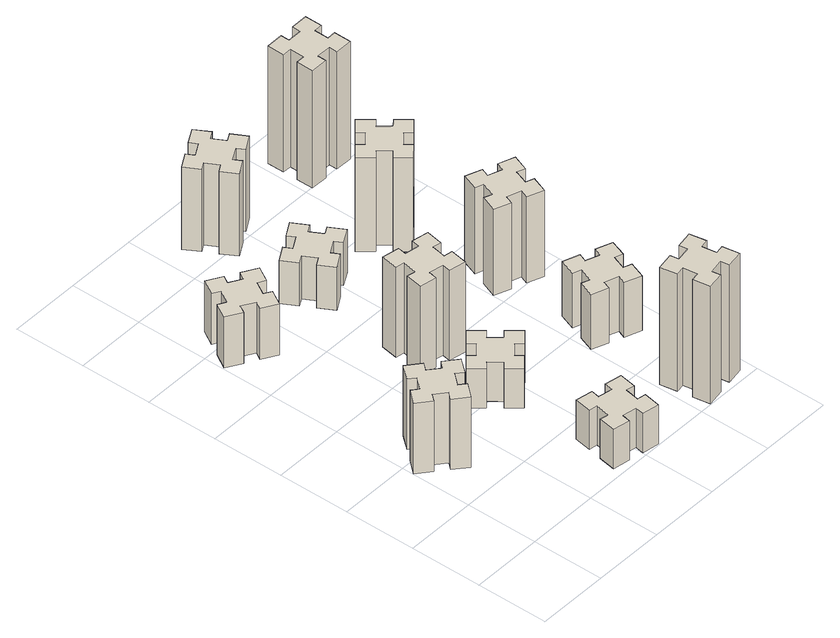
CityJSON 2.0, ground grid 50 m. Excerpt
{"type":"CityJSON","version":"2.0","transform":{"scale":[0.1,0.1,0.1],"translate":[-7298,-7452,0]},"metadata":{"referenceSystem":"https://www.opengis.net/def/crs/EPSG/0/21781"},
"CityObjects":{
"building1":{"type":"Building","attributes":{"class":"1000","function":"1000","usage":"1000","yearOfConstruction":2016,"roofType":"1000","measuredHeight":54,"storeysAboveGround":30,"storeysBelowGround":0},"geometry":[{"type":"Solid","lod":"1","boundaries":[[[[0,1,2,3,4,5,6,7,8,9,10,11,12,13,14,15,16,17,18,19]],[[17,16,20,21]],[[16,15,22,20]],[[15,14,23,22]],[[14,13,24,23]],[[13,12,25,24]],[[12,11,26,25]],[[11,10,27,26]],[[10,9,28,27]],[[9,8,29,28]],[[8,7,30,29]],[[7,6,31,30]],[[6,5,32,31]],[[5,4,33,32]],[[4,3,34,33]],[[3,2,35,34]],[[2,1,36,35]],[[1,0,37,36]],[[0,19,38,37]],[[19,18,39,38]],[[18,17,21,39]],[[24,25,26,27,28,29,30,31,32,33,34,35,36,37,38,39,21,20,22,23]]]]}]},
"building2":{"type":"Building","attributes":{"class":"1000","function":"1000","usage":"1000","yearOfConstruction":2016,"roofType":"1000","measuredHeight":39,"storeysAboveGround":30,"storeysBelowGround":0},"geometry":[{"type":"Solid","lod":"1","boundaries":[[[[40,41,42,43,44,45,46,47,48,49,50,51,52,53,54,55,56,57,58,59]],[[57,56,60,61]],[[56,55,62,60]],[[55,54,63,62]],[[54,53,64,63]],[[53,52,65,64]],[[52,51,66,65]],[[51,50,67,66]],[[50,49,68,67]],[[49,48,69,68]],[[48,47,70,69]],[[47,46,71,70]],[[46,45,72,71]],[[45,44,73,72]],[[44,43,74,73]],[[43,42,75,74]],[[42,41,76,75]],[[41,40,77,76]],[[40,59,78,77]],[[59,58,79,78]],[[58,57,61,79]],[[64,65,66,67,68,69,70,71,72,73,74,75,76,77,78,79,61,60,62,63]]]]}]},
"building3":{"type":"Building","attributes":{"class":"1000","function":"1000","usage":"1000","yearOfConstruction":2016,"roofType":"1000","measuredHeight":30,"storeysAboveGround":30,"storeysBelowGround":0},"geometry":[{"type":"Solid","lod":"1","boundaries":[[[[80,81,82,83,84,85,86,87,88,89,90,91,92,93,94,95,96,97,98,99]],[[97,96,100,101]],[[96,95,102,100]],[[95,94,103,102]],[[94,93,104,103]],[[93,92,105,104]],[[92,91,106,105]],[[91,90,107,106]],[[90,89,108,107]],[[89,88,109,108]],[[88,87,110,109]],[[87,86,111,110]],[[86,85,112,111]],[[85,84,113,112]],[[84,83,114,113]],[[83,82,115,114]],[[82,81,116,115]],[[81,80,117,116]],[[80,99,118,117]],[[99,98,119,118]],[[98,97,101,119]],[[104,105,106,107,108,109,110,111,112,113,114,115,116,117,118,119,101,100,102,103]]]]}]},
"building4":{"type":"Building","attributes":{"class":"1000","function":"1000","usage":"1000","yearOfConstruction":2016,"roofType":"1000","measuredHeight":30,"storeysAboveGround":30,"storeysBelowGround":0},"geometry":[{"type":"Solid","lod":"1","boundaries":[[[[120,121,122,123,124,125,126,127,128,129,130,131,132,133,134,135,136,137,138,139]],[[137,136,140,141]],[[136,135,142,140]],[[135,134,143,142]],[[134,133,144,143]],[[133,132,145,144]],[[132,131,146,145]],[[131,130,147,146]],[[130,129,148,147]],[[129,128,149,148]],[[128,127,150,149]],[[127,126,151,150]],[[126,125,152,151]],[[125,124,153,152]],[[124,123,154,153]],[[123,122,155,154]],[[122,121,156,155]],[[121,120,157,156]],[[120,139,158,157]],[[139,138,159,158]],[[138,137,141,159]],[[144,145,146,147,148,149,150,151,152,153,154,155,156,157,158,159,141,140,142,143]]]]}]},
"building5":{"type":"Building","attributes":{"class":"1000","function":"1000","usage":"1000","yearOfConstruction":2016,"roofType":"1000","measuredHeight":69,"storeysAboveGround":30,"storeysBelowGround":0},"geometry":[{"type":"Solid","lod":"1","boundaries":[[[[160,161,162,163,164,165,166,167,168,169,170,171,172,173,174,175,176,177,178,179]],[[177,176,180,181]],[[176,175,182,180]],[[175,174,183,182]],[[174,173,184,183]],[[173,172,185,184]],[[172,171,186,185]],[[171,170,187,186]],[[170,169,188,187]],[[169,168,189,188]],[[168,167,190,189]],[[167,166,191,190]],[[166,165,192,191]],[[165,164,193,192]],[[164,163,194,193]],[[163,162,195,194]],[[162,161,196,195]],[[161,160,197,196]],[[160,179,198,197]],[[179,178,199,198]],[[178,177,181,199]],[[184,185,186,187,188,189,190,191,192,193,194,195,196,197,198,199,181,180,182,183]]]]}]},
"building6":{"type":"Building","attributes":{"class":"1000","function":"1000","usage":"1000","yearOfConstruction":2016,"roofType":"1000","measuredHeight":33,"storeysAboveGround":30,"storeysBelowGround":0},"geometry":[{"type":"Solid","lod":"1","boundaries":[[[[200,201,202,203,204,205,206,207,208,209,210,211,212,213,214,215,216,217,218,219]],[[217,216,220,221]],[[216,215,222,220]],[[215,214,223,222]],[[214,213,224,223]],[[213,212,225,224]],[[212,211,226,225]],[[211,210,227,226]],[[210,209,228,227]],[[209,208,229,228]],[[208,207,230,229]],[[207,206,231,230]],[[206,205,232,231]],[[205,204,233,232]],[[204,203,234,233]],[[203,202,235,234]],[[202,201,236,235]],[[201,200,237,236]],[[200,219,238,237]],[[219,218,239,238]],[[218,217,221,239]],[[224,225,226,227,228,229,230,231,232,233,234,235,236,237,238,239,221,220,222,223]]]]}]},
"building7":{"type":"Building","attributes":{"class":"1000","function":"1000","usage":"1000","yearOfConstruction":2016,"roofType":"1000","measuredHeight":90,"storeysAboveGround":30,"storeysBelowGround":0},"geometry":[{"type":"Solid","lod":"1","boundaries":[[[[240,241,242,243,244,245,246,247,248,249,250,251,252,253,254,255,256,257,258,259]],[[257,256,260,261]],[[256,255,262,260]],[[255,254,263,262]],[[254,253,264,263]],[[253,252,265,264]],[[252,251,266,265]],[[251,250,267,266]],[[250,249,268,267]],[[249,248,269,268]],[[248,247,270,269]],[[247,246,271,270]],[[246,245,272,271]],[[245,244,273,272]],[[244,243,274,273]],[[243,242,275,274]],[[242,241,276,275]],[[241,240,277,276]],[[240,259,278,277]],[[259,258,279,278]],[[258,257,261,279]],[[264,265,266,267,268,269,270,271,272,273,274,275,276,277,278,279,261,260,262,263]]]]}]},
"building8":{"type":"Building","attributes":{"class":"1000","function":"1000","usage":"1000","yearOfConstruction":2016,"roofType":"1000","measuredHeight":63,"storeysAboveGround":30,"storeysBelowGround":0},"geometry":[{"type":"Solid","lod":"1","boundaries":[[[[280,281,282,283,284,285,286,287,288,289,290,291,292,293,294,295,296,297,298,299]],[[297,296,300,301]],[[296,295,302,300]],[[295,294,303,302]],[[294,293,304,303]],[[293,292,305,304]],[[292,291,306,305]],[[291,290,307,306]],[[290,289,308,307]],[[289,288,309,308]],[[288,287,310,309]],[[287,286,311,310]],[[286,285,312,311]],[[285,284,313,312]],[[284,283,314,313]],[[283,282,315,314]],[[282,281,316,315]],[[281,280,317,316]],[[280,299,318,317]],[[299,298,319,318]],[[298,297,301,319]],[[304,305,306,307,308,309,310,311,312,313,314,315,316,317,318,319,301,300,302,303]]]]}]},
"building9":{"type":"Building","attributes":{"class":"1000","function":"1000","usage":"1000","yearOfConstruction":2016,"roofType":"1000","measuredHeight":42,"storeysAboveGround":30,"storeysBelowGround":0},"geometry":[{"type":"Solid","lod":"1","boundaries":[[[[320,321,322,323,324,325,326,327,328,329,330,331,332,333,334,335,336,337,338,339]],[[337,336,340,341]],[[336,335,342,340]],[[335,334,343,342]],[[334,333,344,343]],[[333,332,345,344]],[[332,331,346,345]],[[331,330,347,346]],[[330,329,348,347]],[[329,328,349,348]],[[328,327,350,349]],[[327,326,351,350]],[[326,325,352,351]],[[325,324,353,352]],[[324,323,354,353]],[[323,322,355,354]],[[322,321,356,355]],[[321,320,357,356]],[[320,339,358,357]],[[339,338,359,358]],[[338,337,341,359]],[[344,345,346,347,348,349,350,351,352,353,354,355,356,357,358,359,341,340,342,343]]]]}]},
"building10":{"type":"Building","attributes":{"class":"1000","function":"1000","usage":"1000","yearOfConstruction":2016,"roofType":"1000","measuredHeight":66,"storeysAboveGround":30,"storeysBelowGround":0},"geometry":[{"type":"Solid","lod":"1","boundaries":[[[[360,361,362,363,364,365,366,367,368,369,370,371,372,373,374,375,376,377,378,379]],[[377,376,380,381]],[[376,375,382,380]],[[375,374,383,382]],[[374,373,384,383]],[[373,372,385,384]],[[372,371,386,385]],[[371,370,387,386]],[[370,369,388,387]],[[369,368,389,388]],[[368,367,390,389]],[[367,366,391,390]],[[366,365,392,391]],[[365,364,393,392]],[[364,363,394,393]],[[363,362,395,394]],[[362,361,396,395]],[[361,360,397,396]],[[360,379,398,397]],[[379,378,399,398]],[[378,377,381,399]],[[384,385,386,387,388,389,390,391,392,393,394,395,396,397,398,399,381,380,382,383]]]]}]},
"building11":{"type":"Building","attributes":{"class":"1000","function":"1000","usage":"1000","yearOfConstruction":2016,"roofType":"1000","measuredHeight":72,"storeysAboveGround":30,"storeysBelowGround":0},"geometry":[{"type":"Solid","lod":"1","boundaries":[[[[400,401,402,403,404,405,406,407,408,409,410,411,412,413,414,415,416,417,418,419]],[[417,416,420,421]],[[416,415,422,420]],[[415,414,423,422]],[[414,413,424,423]],[[413,412,425,424]],[[412,411,426,425]],[[411,410,427,426]],[[410,409,428,427]],[[409,408,429,428]],[[408,407,430,429]],[[407,406,431,430]],[[406,405,432,431]],[[405,404,433,432]],[[404,403,434,433]],[[403,402,435,434]],[[402,401,436,435]],[[401,400,437,436]],[[400,419,438,437]],[[419,418,439,438]],[[418,417,421,439]],[[424,425,426,427,428,429,430,431,432,433,434,435,436,437,438,439,421,420,422,423]]]]}]},
"building12":{"type":"Building","attributes":{"class":"1000","function":"1000","usage":"1000","yearOfConstruction":2016,"roofType":"1000","measuredHeight":90,"storeysAboveGround":30,"storeysBelowGround":0},"geometry":[{"type":"Solid","lod":"1","boundaries":[[[[440,441,442,443,444,445,446,447,448,449,450,451,452,453,454,455,456,457,458,459]],[[457,456,460,461]],[[456,455,462,460]],[[455,454,463,462]],[[454,453,464,463]],[[453,452,465,464]],[[452,451,466,465]],[[451,450,467,466]],[[450,449,468,467]],[[449,448,469,468]],[[448,447,470,469]],[[447,446,471,470]],[[446,445,472,471]],[[445,444,473,472]],[[444,443,474,473]],[[443,442,475,474]],[[442,441,476,475]],[[441,440,477,476]],[[440,459,478,477]],[[459,458,479,478]],[[458,457,461,479]],[[464,465,466,467,468,469,470,471,472,473,474,475,476,477,478,479,461,460,462,463]]]]}]}
},
"vertices":[
[136,893,0],[213,829,0],[174,783,0],[266,706,0],[343,798,0],[297,836,0],[362,913,0],[408,874,0],[485,966,0],[393,1043,0],[354,997,0],[278,1062,0],[316,1108,0],[224,1185,0],[147,1093,0],[193,1054,0],[129,978,0],[83,1016,0],[6,924,0],[98,847,0],[129,978,540],[83,1016,540],[193,1054,540],[147,1093,540],[224,1185,540],[316,1108,540],[278,1062,540],[354,997,540],[393,1043,540],[485,966,540],[408,874,540],[362,913,540],[297,836,540],[343,798,540],[266,706,540],[174,783,540],[213,829,540],[136,893,540],[98,847,540],[6,924,540],
[316,2327,0],[366,2414,0],[418,2384,0],[478,2488,0],[374,2548,0],[344,2496,0],[257,2546,0],[287,2598,0],[183,2658,0],[123,2554,0],[175,2524,0],[125,2437,0],[73,2467,0],[13,2363,0],[117,2303,0],[147,2355,0],[234,2305,0],[204,2253,0],[308,2193,0],[368,2297,0],[234,2305,390],[204,2253,390],[147,2355,390],[117,2303,390],[13,2363,390],[73,2467,390],[125,2437,390],[175,2524,390],[123,2554,390],[183,2658,390],[287,2598,390],[257,2546,390],[344,2496,390],[374,2548,390],[478,2488,390],[418,2384,390],[366,2414,390],[316,2327,390],[368,2297,390],[308,2193,390],
[886,274,0],[868,175,0],[809,186,0],[788,67,0],[907,47,0],[917,106,0],[1015,88,0],[1005,29,0],[1123,8,0],[1144,127,0],[1085,137,0],[1102,235,0],[1161,225,0],[1182,343,0],[1064,364,0],[1054,305,0],[955,322,0],[966,381,0],[847,402,0],[827,284,0],[955,322,300],[966,381,300],[1054,305,300],[1064,364,300],[1182,343,300],[1161,225,300],[1102,235,300],[1085,137,300],[1144,127,300],[1123,8,300],[1005,29,300],[1015,88,300],[917,106,300],[907,47,300],[788,67,300],[809,186,300],[868,175,300],[886,274,300],[827,284,300],[847,402,300],
[918,929,0],[994,993,0],[1033,947,0],[1125,1024,0],[1048,1116,0],[1002,1078,0],[937,1154,0],[983,1193,0],[906,1285,0],[814,1208,0],[853,1162,0],[776,1097,0],[738,1143,0],[646,1066,0],[723,974,0],[769,1013,0],[833,936,0],[787,898,0],[864,806,0],[956,883,0],[833,936,300],[787,898,300],[769,1013,300],[723,974,300],[646,1066,300],[738,1143,300],[776,1097,300],[853,1162,300],[814,1208,300],[906,1285,300],[983,1193,300],[937,1154,300],[1002,1078,300],[1048,1116,300],[1125,1024,300],[1033,947,300],[994,993,300],[918,929,300],[956,883,300],[864,806,300],
[817,1486,0],[915,1468,0],[905,1409,0],[1023,1388,0],[1044,1507,0],[985,1517,0],[1002,1615,0],[1061,1605,0],[1082,1723,0],[964,1744,0],[954,1685,0],[855,1702,0],[866,1761,0],[747,1782,0],[727,1664,0],[786,1654,0],[768,1555,0],[709,1566,0],[688,1447,0],[807,1427,0],[768,1555,690],[709,1566,690],[786,1654,690],[727,1664,690],[747,1782,690],[866,1761,690],[855,1702,690],[954,1685,690],[964,1744,690],[1082,1723,690],[1061,1605,690],[1002,1615,690],[985,1517,690],[1044,1507,690],[1023,1388,690],[905,1409,690],[915,1468,690],[817,1486,690],[807,1427,690],[688,1447,690],
[765,2414,0],[815,2327,0],[763,2297,0],[823,2193,0],[927,2253,0],[897,2305,0],[984,2355,0],[1014,2303,0],[1118,2363,0],[1058,2467,0],[1006,2437,0],[956,2524,0],[1008,2554,0],[948,2658,0],[844,2598,0],[874,2546,0],[787,2496,0],[757,2548,0],[653,2488,0],[713,2384,0],[787,2496,330],[757,2548,330],[874,2546,330],[844,2598,330],[948,2658,330],[1008,2554,330],[956,2524,330],[1006,2437,330],[1058,2467,330],[1118,2363,330],[1014,2303,330],[984,2355,330],[897,2305,330],[927,2253,330],[823,2193,330],[763,2297,330],[815,2327,330],[765,2414,330],[713,2384,330],[653,2488,330],
[1755,322,0],[1657,305,0],[1647,364,0],[1528,343,0],[1549,225,0],[1608,235,0],[1626,137,0],[1567,127,0],[1587,8,0],[1706,29,0],[1695,88,0],[1794,106,0],[1804,47,0],[1922,67,0],[1901,186,0],[1842,175,0],[1825,274,0],[1884,284,0],[1863,402,0],[1745,381,0],[1825,274,900],[1884,284,900],[1842,175,900],[1901,186,900],[1922,67,900],[1804,47,900],[1794,106,900],[1695,88,900],[1706,29,900],[1587,8,900],[1567,127,900],[1626,137,900],[1608,235,900],[1549,225,900],[1528,343,900],[1647,364,900],[1657,305,900],[1755,322,900],[1745,381,900],[1863,402,900],
[1006,3177,0],[956,3264,0],[1008,3294,0],[948,3398,0],[844,3338,0],[874,3286,0],[787,3236,0],[757,3288,0],[653,3228,0],[713,3124,0],[765,3154,0],[815,3067,0],[763,3037,0],[823,2933,0],[927,2993,0],[897,3045,0],[984,3095,0],[1014,3043,0],[1118,3103,0],[1058,3207,0],[984,3095,630],[1014,3043,630],[897,3045,630],[927,2993,630],[823,2933,630],[763,3037,630],[815,3067,630],[765,3154,630],[713,3124,630],[653,3228,630],[757,3288,630],[787,3236,630],[874,3286,630],[844,3338,630],[948,3398,630],[1008,3294,630],[956,3264,630],[1006,3177,630],[1058,3207,630],[1118,3103,630],
[1641,859,0],[1735,825,0],[1714,769,0],[1827,727,0],[1868,840,0],[1812,861,0],[1846,955,0],[1902,934,0],[1943,1047,0],[1830,1088,0],[1810,1032,0],[1716,1066,0],[1737,1122,0],[1624,1163,0],[1583,1050,0],[1639,1030,0],[1605,936,0],[1549,957,0],[1507,844,0],[1620,803,0],[1605,936,420],[1549,957,420],[1639,1030,420],[1583,1050,420],[1624,1163,420],[1737,1122,420],[1716,1066,420],[1810,1032,420],[1830,1088,420],[1943,1047,420],[1902,934,420],[1846,955,420],[1812,861,420],[1868,840,420],[1827,727,420],[1714,769,420],[1735,825,420],[1641,859,420],[1620,803,420],[1507,844,420],
[1810,1772,0],[1716,1806,0],[1737,1862,0],[1624,1903,0],[1583,1790,0],[1639,1770,0],[1605,1676,0],[1549,1697,0],[1507,1584,0],[1620,1543,0],[1641,1599,0],[1735,1565,0],[1714,1509,0],[1827,1467,0],[1868,1580,0],[1812,1601,0],[1846,1695,0],[1902,1674,0],[1943,1787,0],[1830,1828,0],[1846,1695,660],[1902,1674,660],[1812,1601,660],[1868,1580,660],[1827,1467,660],[1714,1509,660],[1735,1565,660],[1641,1599,660],[1620,1543,660],[1507,1584,660],[1549,1697,660],[1605,1676,660],[1639,1770,660],[1583,1790,660],[1624,1903,660],[1737,1862,660],[1716,1806,660],[1810,1772,660],[1830,1828,660],[1943,1787,660],
[1409,2393,0],[1473,2316,0],[1427,2278,0],[1504,2186,0],[1596,2263,0],[1558,2309,0],[1634,2373,0],[1673,2327,0],[1765,2404,0],[1688,2496,0],[1642,2458,0],[1577,2534,0],[1623,2573,0],[1546,2665,0],[1454,2588,0],[1493,2542,0],[1416,2477,0],[1378,2523,0],[1286,2446,0],[1363,2354,0],[1416,2477,720],[1378,2523,720],[1493,2542,720],[1454,2588,720],[1546,2665,720],[1623,2573,720],[1577,2534,720],[1642,2458,720],[1688,2496,720],[1765,2404,720],[1673,2327,720],[1634,2373,720],[1558,2309,720],[1596,2263,720],[1504,2186,720],[1427,2278,720],[1473,2316,720],[1409,2393,720],[1363,2354,720],[1286,2446,720],
[1675,3055,0],[1775,3055,0],[1775,2995,0],[1895,2995,0],[1895,3115,0],[1835,3115,0],[1835,3215,0],[1895,3215,0],[1895,3335,0],[1775,3335,0],[1775,3275,0],[1675,3275,0],[1675,3335,0],[1555,3335,0],[1555,3215,0],[1615,3215,0],[1615,3115,0],[1555,3115,0],[1555,2995,0],[1675,2995,0],[1615,3115,900],[1555,3115,900],[1615,3215,900],[1555,3215,900],[1555,3335,900],[1675,3335,900],[1675,3275,900],[1775,3275,900],[1775,3335,900],[1895,3335,900],[1895,3215,900],[1835,3215,900],[1835,3115,900],[1895,3115,900],[1895,2995,900],[1775,2995,900],[1775,3055,900],[1675,3055,900],[1675,2995,900],[1555,2995,900]
]}
